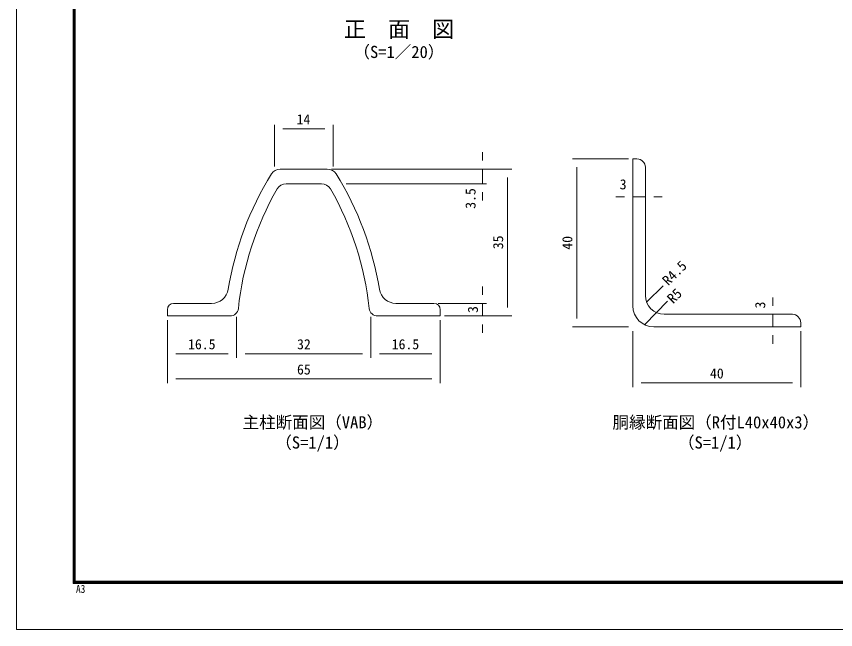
# Model space of a CAD drawing. Units: millimetres, scale not verified. Extents: x -4200 to 4200, y -2970 to 2970.
# Drawn here: x -4200 to -298, y -2970 to -49 of the extents above; entities that cross this region are included whole.
import ezdxf
from ezdxf.enums import TextEntityAlignment as Align

# ---------------------------------------------------------------- set-up
doc = ezdxf.new("R2010")
doc.units = ezdxf.units.MM
doc.header["$LTSCALE"] = 20
for name, color, linetype, lineweight in [('0-0_D-STR1', 1, 'Continuous', 18), ('0-2_D-STR-DIM', 7, 'Continuous', 9), ('0-B_D-TTL', 7, 'Continuous', 9)]:
    doc.layers.add(name, color=color, linetype=linetype, lineweight=lineweight)
doc.layers.add('0-8_D-TTL-TXT', color=7, linetype='Continuous')
doc.styles.add('ＭＳ ゴシック', font='')
doc.styles.get('ＭＳ ゴシック').set_extended_font_data('MS Gothic')

msp = doc.modelspace()

# ---------------------------------------------------------------- linework, layer by layer
at = {"layer": '0-0_D-STR1'}
for p, q in [((-1263.97, -1428.29), (-1263.97, -728.29)), ((-1243.97, -728.29), (-1263.97, -728.29)), ((-2942.87, -776.31), (-2719.05, -776.31)), ((-1203.97, -768.29), (-1203.97, -1378.29)), ((-2914.74, -846.31), (-2747.18, -846.31)), ((-3269.88, -1416.31), (-3450.96, -1416.31)), ((-2392.04, -1416.31), (-2210.96, -1416.31)), ((-3480.96, -1476.31), (-3480.96, -1446.31)), ((-3182.55, -1476.31), (-3480.96, -1476.31)), ((-2479.37, -1476.31), (-2180.96, -1476.31)), ((-2180.96, -1476.31), (-2180.96, -1446.31)), ((-1113.97, -1468.29), (-503.97, -1468.29))]:
    msp.add_line(p, q, dxfattribs=at)
msp.add_lwpolyline([(-1163.97, -1528.29), (-463.97, -1528.29), (-463.97, -1508.29)], dxfattribs=at)
for centre, radius, start, end in [((-1243.97, -768.29), 40, 0, 90), ((-2942.87, -826.31), 50, 90, 148.30182), ((-2719.05, -826.31), 50, 31.69818, 90), ((-1698.96, -1594.51), 1512, 148.30182, 170.6662), ((-3962.96, -1594.51), 1512, 9.3338, 31.69818), ((-2914.74, -896.31), 50, 90, 150.13204), ((-2747.18, -896.31), 50, 29.86796, 90), ((-1698.96, -1594.51), 1452, 150.13204, 173.91336), ((-3962.96, -1594.51), 1452, 6.08664, 29.86796), ((-3269.88, -1336.31), 80, 270, 350.6662), ((-2392.04, -1336.31), 80, 189.3338, 270), ((-1113.97, -1378.29), 90, 180.00046, 270), ((-3450.96, -1446.31), 30, 90, 180), ((-3182.55, -1436.31), 40, 270, 353.91336), ((-2479.37, -1436.31), 40, 186.08664, 270), ((-2210.96, -1446.31), 30, 0, 90), ((-1163.97, -1428.29), 100, 180.00043, 270), ((-503.97, -1508.29), 40, 0, 90)]:
    msp.add_arc(centre, radius, start, end, dxfattribs=at)
at = {"layer": '0-2_D-STR-DIM'}
for p, q in [((-2970.96, -764.95), (-2970.96, -565.18)), ((-2930.96, -585.18), (-2730.96, -585.18)), ((-2690.96, -764.95), (-2690.96, -565.18)), ((-1980.42, -736.31), (-1980.42, -696.31)), ((-1283.97, -728.29), (-1550.64, -728.29)), ((-2699.05, -776.31), (-1840.42, -776.31)), ((-2699.05, -776.31), (-1960.42, -776.31)), ((-1980.42, -846.31), (-1980.42, -776.31)), ((-1530.64, -768.29), (-1530.64, -1488.29)), ((-1860.42, -1436.31), (-1860.42, -816.31)), ((-2629.06, -846.31), (-1960.42, -846.31)), ((-1980.42, -886.31), (-1980.42, -926.31)), ((-1303.97, -908.21), (-1343.97, -908.21)), ((-1263.97, -908.21), (-1203.97, -908.21)), ((-1163.97, -908.21), (-1123.97, -908.21)), ((-1980.42, -1376.31), (-1980.42, -1336.31)), ((-1119.44, -1332.98), (-1196.5, -1409.32)), ((-597.3, -1428.29), (-597.3, -1388.29)), ((-2190.96, -1416.31), (-1960.42, -1416.31)), ((-1980.42, -1476.31), (-1980.42, -1416.31)), ((-1097.93, -1405.7), (-1206.56, -1516.67)), ((-3150.96, -1480.85), (-3150.96, -1676.04)), ((-3150.96, -1480.85), (-3150.96, -1676.04)), ((-2510.96, -1480.85), (-2510.96, -1676.04)), ((-2510.96, -1480.85), (-2510.96, -1676.04)), ((-2160.96, -1476.31), (-1840.42, -1476.31)), ((-2160.96, -1476.31), (-1960.42, -1476.31)), ((-597.3, -1468.29), (-597.3, -1528.29)), ((-3480.96, -1496.31), (-3480.96, -1796.04)), ((-3480.96, -1496.31), (-3480.96, -1676.04)), ((-2180.96, -1496.31), (-2180.96, -1796.04)), ((-2180.96, -1496.31), (-2180.96, -1676.04)), ((-1980.42, -1516.31), (-1980.42, -1556.31)), ((-1283.97, -1528.29), (-1550.64, -1528.29)), ((-1263.97, -1548.29), (-1263.97, -1814.96)), ((-463.97, -1548.29), (-463.97, -1814.96)), ((-597.3, -1568.29), (-597.3, -1608.29)), ((-3440.96, -1656.04), (-3190.96, -1656.04)), ((-3110.96, -1656.04), (-2550.96, -1656.04)), ((-2470.96, -1656.04), (-2220.96, -1656.04)), ((-3440.96, -1776.04), (-2220.96, -1776.04)), ((-1223.97, -1794.96), (-503.97, -1794.96))]:
    msp.add_line(p, q, dxfattribs=at)
at = {"layer": '0-B_D-TTL', "color": 2, "lineweight": 18}
msp.add_lwpolyline([(-4200, 2970), (4200, 2970), (4200, -2970), (-4200, -2970)], close=True, dxfattribs=at)
at = {"layer": '0-B_D-TTL'}
for points in [[(-3930, 2750), (3930, 2750), (3930, -2750), (-3930, -2750)], [(-3927.5, 2747.5), (3927.5, 2747.5), (3927.5, -2747.5), (-3927.5, -2747.5)], [(-3925, 2745), (3925, 2745), (3925, -2745), (-3925, -2745)], [(-3922.5, 2742.5), (3922.5, 2742.5), (3922.5, -2742.5), (-3922.5, -2742.5)], [(-3920, 2740), (3920, 2740), (3920, -2740), (-3920, -2740)]]:
    msp.add_lwpolyline(points, close=True, dxfattribs=at)

# ---------------------------------------------------------------- texts
at = {"layer": '0-2_D-STR-DIM', "style": 'ＭＳ ゴシック'}
for s, p in [('14', (-2865.48, -578.43)), ('3', (-1326.43, -887.71)), ('16.5', (-3382.21, -1649.29)), ('32', (-2863.06, -1649.29)), ('16.5', (-2412.21, -1649.29)), ('65', (-2863.31, -1769.29)), ('40', (-896.22, -1788.22))]:
    msp.add_text(s, height=48.09, dxfattribs=at).set_placement(p, align=Align.BOTTOM_LEFT)
for s, rotation, p in [('3.5', 90, (-1998.47, -965.85)), ('35', 90, (-1867.17, -1158.29)), ('40', 90, (-1537.39, -1160.54)), ('R4.5', 45, (-1084.49, -1345.03)), ('R5', 45, (-1061.49, -1430.45)), ('3', 90, (-1987.17, -1462.04)), ('3', 90, (-618.9, -1440.56))]:
    msp.add_text(s, height=48.09, rotation=rotation, dxfattribs=at).set_placement(p, align=Align.BOTTOM_LEFT)
at = {"layer": '0-8_D-TTL-TXT', "style": 'ＭＳ ゴシック'}
for s, height, p in [('正\u3000面\u3000図', 76.98, (-2639.87, -171.8)), ('（S=1／20）', 57.77, (-2594.39, -265)), ('主柱断面図（VAB）', 57.77, (-3122.71, -2028.54)), ('胴縁断面図（R付L40x40x3）', 57.77, (-1360.62, -2028.85)), ('（S=1/1）', 57.77, (-2966.77, -2125.03)), ('（S=1/1）', 57.77, (-1048.74, -2125.03))]:
    msp.add_text(s, height=height, dxfattribs=at).set_placement(p, align=Align.BOTTOM_LEFT)
at = {"layer": '0-B_D-TTL', "style": 'ＭＳ ゴシック', "width": 0.85}
msp.add_text('A3', height=38.42, dxfattribs=at).set_placement((-3916.09, -2806.81), align=Align.BOTTOM_LEFT)

doc.saveas('drawing.dxf')
